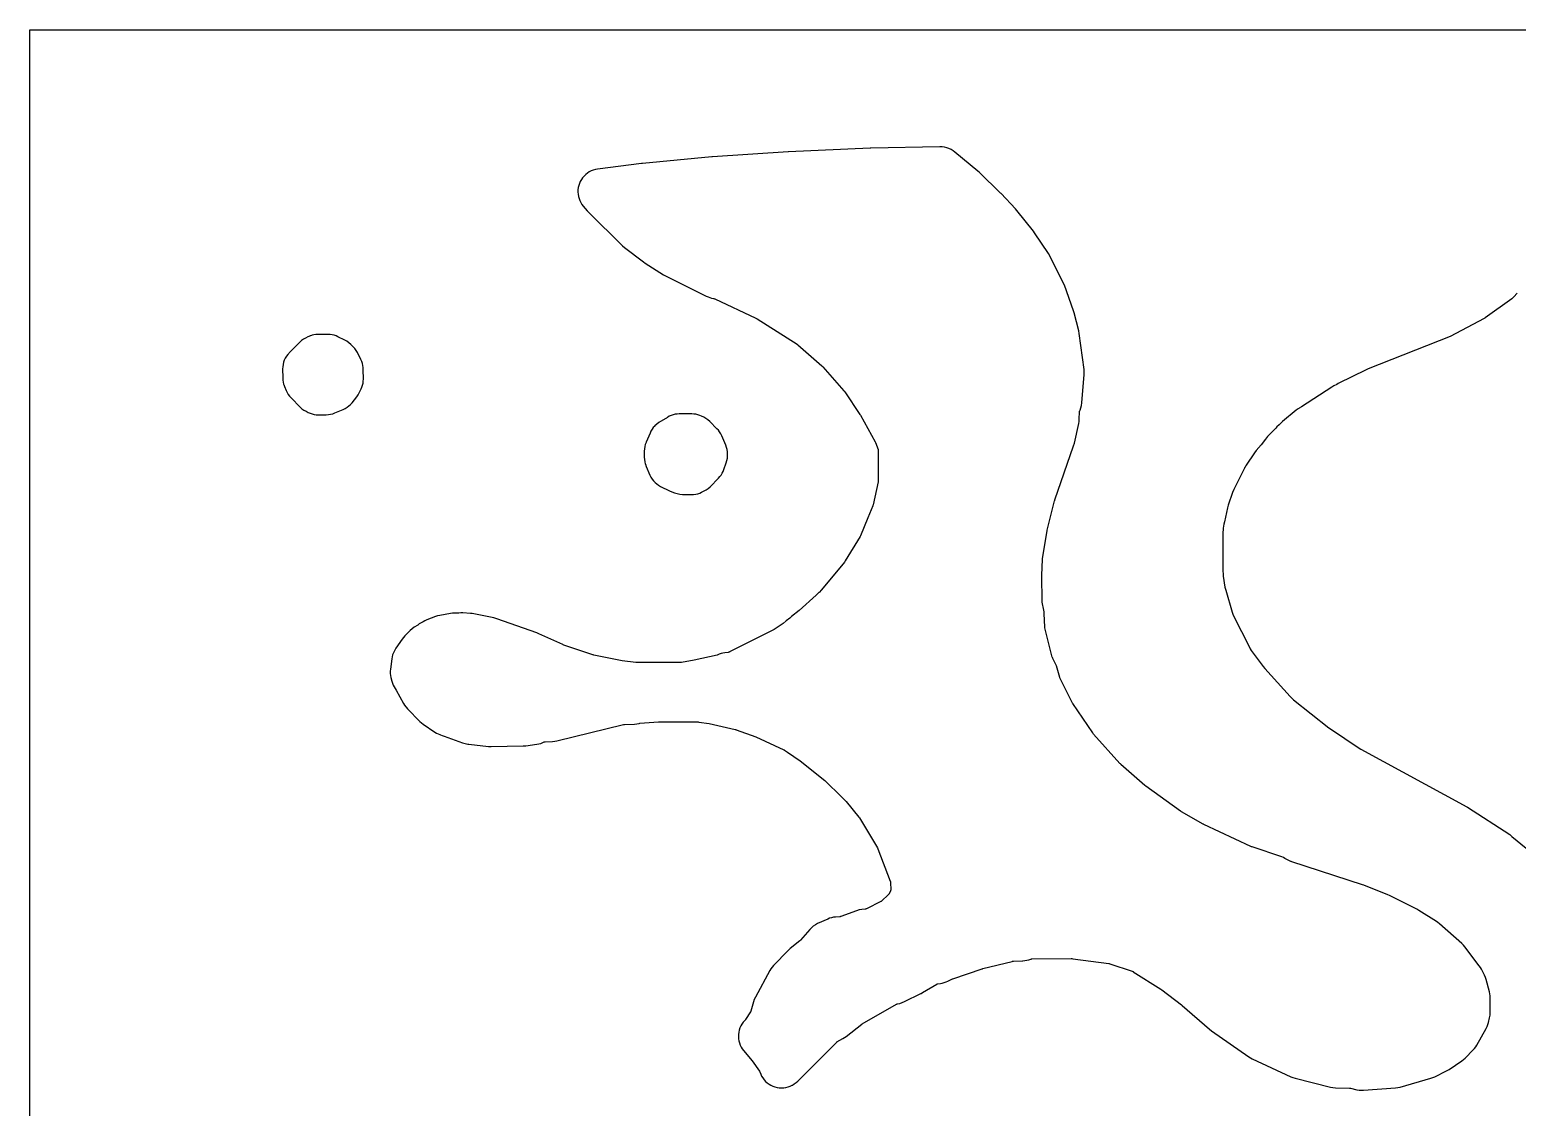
# Model space of a CAD drawing. Header units: millimetres. Extents: x 0 to 300, y 0 to 300.
# Drawn here: x 0 to 165.2, y 180.3 to 300 of the extents above; entities that cross this region are included whole.
import ezdxf

# ---------------------------------------------------------------- set-up
doc = ezdxf.new("R2010")
doc.units = ezdxf.units.MM
doc.layers.add('CUT', color=7, linetype='CONTINUOUS')

msp = doc.modelspace()

# ---------------------------------------------------------------- linework, layer by layer
at = {"layer": 'CUT'}
for points in [[(299.9386, 0), (0.0614, 0), (0.0029, 0.0029), (0, 0.0614), (0, 299.9386), (0.0029, 299.9971), (0.0614, 300), (299.9386, 300), (299.9971, 299.9971), (300, 299.9386), (300, 0.0614), (299.9971, 0.0029)], [(40.362, 227.1689), (40.465, 226.9679), (40.6765, 226.5974), (41.5059, 225.1251), (41.6244, 224.935), (41.7596, 224.7563), (41.7674, 224.7477), (41.8044, 224.6991), (41.9524, 224.5365), (43.3417, 223.1393), (43.5127, 222.9826), (43.6975, 222.8424), (44.9924, 221.9514), (45.1715, 221.8391), (45.3593, 221.7423), (45.5547, 221.6617), (45.6054, 221.6433), (45.8019, 221.5586), (46.0277, 221.4896), (48.0652, 220.7483), (48.3508, 220.6633), (48.6446, 220.6128), (48.7021, 220.6065), (48.7489, 220.599), (50.9349, 220.3589), (51.2506, 220.3443), (51.2518, 220.3443), (54.802, 220.4051), (55.099, 220.4279), (56.3106, 220.5941), (56.5355, 220.6355), (56.7557, 220.6973), (56.9694, 220.7789), (57.1289, 220.8484), (57.1449, 220.855), (57.1804, 220.8666), (57.2169, 220.8716), (57.2344, 220.8727), (58.0659, 220.9075), (58.0662, 220.9076), (58.3129, 220.9302), (58.5561, 220.9771), (65.9506, 222.7874), (66.0176, 222.7969), (66.0364, 222.7981), (67.1714, 222.8438), (67.4242, 222.8669), (67.6734, 222.9155), (67.7419, 222.9325), (69.8228, 223.0885), (74.197, 223.0706), (74.2187, 223.0696), (74.2918, 223.0617), (75.4454, 222.901), (78.3478, 222.2505), (78.4024, 222.2368), (78.4065, 222.2356), (78.4658, 222.2158), (80.6254, 221.431), (83.7355, 219.9922), (83.74, 219.99), (83.7815, 219.9669), (83.806, 219.9517), (84.1488, 219.7235), (85.5803, 218.7616), (88.302, 216.5722), (90.1763, 214.7114), (90.6578, 214.2249), (92.0927, 212.5106), (92.1005, 212.5012), (92.102, 212.4993), (92.1468, 212.4368), (92.156, 212.422), (94.1534, 209.0724), (94.1561, 209.0676), (94.1929, 208.9924), (94.2001, 208.9748), (95.5762, 205.3627), (95.5832, 205.3427), (95.5945, 205.2985), (95.6008, 205.2533), (95.6019, 205.2321), (95.6215, 204.4257), (95.6215, 204.408), (95.6189, 204.37), (95.6057, 204.3344), (95.5983, 204.3182), (95.4318, 203.9731), (95.4238, 203.9575), (95.4043, 203.9252), (95.3791, 203.8971), (95.3665, 203.8849), (94.5957, 203.1714), (94.5827, 203.1599), (94.5529, 203.1371), (94.5209, 203.117), (94.5061, 203.109), (92.9389, 202.3153), (92.934, 202.3129), (92.8888, 202.2945), (92.8604, 202.2885), (92.8361, 202.285), (92.3951, 202.2314), (92.1108, 202.18), (91.8342, 202.0961), (90.0661, 201.4462), (90.0493, 201.4405), (90.0125, 201.4308), (89.975, 201.4246), (89.9573, 201.4229), (89.4873, 201.39), (89.2675, 201.3648), (89.0508, 201.3203), (88.8389, 201.2568), (88.6335, 201.1748), (87.4914, 200.6594), (87.2495, 200.534), (87.0227, 200.383), (86.8137, 200.2082), (86.6249, 200.0116), (85.6111, 198.8337), (85.5995, 198.8209), (85.546, 198.7692), (85.5328, 198.7581), (84.4504, 197.8884), (84.2197, 197.6781), (82.6017, 196.006), (82.4524, 195.837), (82.3188, 195.6553), (82.2022, 195.4622), (80.5908, 192.5002), (80.4711, 192.2474), (80.3803, 191.9828), (80.0898, 190.9503), (80.0844, 190.9329), (80.0701, 190.8963), (80.0524, 190.8612), (80.0429, 190.8455), (79.5049, 189.9989), (79.4946, 189.9835), (79.4698, 189.952), (79.4176, 189.8975), (79.4002, 189.8794), (79.2406, 189.696), (79.0996, 189.4979), (78.9785, 189.2871), (78.8785, 189.0656), (78.8004, 188.8353), (78.7451, 188.5986), (78.713, 188.3576), (78.7045, 188.1147), (78.7196, 187.872), (78.7582, 187.632), (78.82, 187.3969), (78.9043, 187.1688), (79.0103, 186.9501), (79.1371, 186.7427), (79.2834, 186.5485), (80.2397, 185.4006), (81.0394, 184.2757), (81.1814, 183.9373), (81.287, 183.7165), (81.4138, 183.5071), (81.5604, 183.3111), (81.7254, 183.1304), (81.9074, 182.9667), (82.1045, 182.8216), (82.3148, 182.6964), (82.5364, 182.5924), (82.767, 182.5105), (83.0046, 182.4516), (83.2468, 182.4163), (83.4913, 182.4047), (83.7357, 182.4172), (83.9778, 182.4535), (84.2151, 182.5132), (84.4455, 182.5959), (84.6666, 182.7008), (84.6871, 182.713), (84.6984, 182.7183), (84.9128, 182.8465), (85.1133, 182.9955), (85.298, 183.1637), (87.7691, 185.6517), (89.6192, 187.5018), (89.6299, 187.5091), (89.6454, 187.5181), (90.3141, 187.8863), (90.4911, 187.9935), (90.6586, 188.115), (90.6733, 188.1265), (90.678, 188.1299), (92.4002, 189.4879), (92.404, 189.4908), (92.4569, 189.5268), (96.2599, 191.6992), (96.2759, 191.7079), (96.3119, 191.724), (96.3492, 191.7365), (96.3669, 191.741), (96.6188, 191.7992), (96.8992, 191.8815), (97.168, 191.9959), (98.9826, 192.8969), (98.9851, 192.8981), (99.1619, 192.995), (100.7247, 193.935), (100.7418, 193.9447), (100.7675, 193.9567), (100.7985, 193.964), (100.8176, 193.967), (101.1348, 194.0081), (101.3526, 194.0462), (101.5662, 194.1033), (101.7739, 194.1791), (101.9741, 194.273), (101.9816, 194.277), (102.4136, 194.5033), (102.4181, 194.5056), (102.4894, 194.5363), (102.506, 194.5422), (105.7807, 195.6343), (105.825, 195.6481), (105.8698, 195.6602), (109.1229, 196.4702), (109.1416, 196.4743), (109.2235, 196.4861), (109.2426, 196.4873), (110.2727, 196.5288), (110.2978, 196.5298), (110.5181, 196.5485), (110.7358, 196.5865), (110.9493, 196.6436), (111.1733, 196.7143), (111.1912, 196.7194), (111.2303, 196.7276), (111.27, 196.7319), (111.2886, 196.7325), (115.6626, 196.7716), (115.7476, 196.7693), (115.8322, 196.761), (119.8632, 196.218), (119.8807, 196.2152), (119.955, 196.198), (119.9719, 196.1928), (122.424, 195.3752), (122.4454, 195.3673), (122.5346, 195.3249), (122.5543, 195.3133), (125.6308, 193.3612), (125.6733, 193.333), (125.7145, 193.3029), (127.9214, 191.6219), (127.9529, 191.5971), (127.9835, 191.5712), (131.0195, 188.9184), (131.2378, 188.748), (135.388, 185.8637), (135.5674, 185.75), (135.7558, 185.6519), (140.0658, 183.6366), (140.2899, 183.5448), (140.5219, 183.475), (144.4727, 182.4933), (144.7401, 182.4421), (145.0115, 182.4203), (146.5804, 182.3802), (146.5991, 182.3792), (146.6794, 182.3691), (146.6978, 182.3654), (147.3965, 182.2054), (147.641, 182.1621), (147.8885, 182.1433), (148.1367, 182.1491), (151.6926, 182.4091), (151.9456, 182.4407), (152.1941, 182.4978), (155.6252, 183.4736), (155.846, 183.5477), (156.059, 183.642), (157.3505, 184.2875), (157.6378, 184.4559), (159.0523, 185.4169), (159.2455, 185.5623), (159.4237, 185.7256), (160.3104, 186.621), (160.4591, 186.7851), (160.5927, 186.9617), (160.7102, 187.1494), (161.7584, 189.0027), (161.8661, 189.2165), (161.9529, 189.4396), (162.018, 189.67), (162.1405, 190.1998), (162.1887, 190.4797), (162.2048, 190.7632), (162.2048, 192.424), (162.1952, 192.6438), (162.1662, 192.862), (162.1182, 193.0767), (161.7451, 194.4561), (161.6682, 194.6929), (161.5682, 194.9209), (161.2359, 195.5859), (161.1231, 195.7876), (160.9922, 195.9781), (159.4016, 198.0777), (159.2412, 198.2689), (159.0625, 198.4431), (156.554, 200.6554), (156.3999, 200.7807), (156.2364, 200.8934), (154.2827, 202.1286), (154.0666, 202.2507), (151.0051, 203.7846), (150.8141, 203.8705), (148.1734, 204.9273), (148.015, 204.9846), (140.1695, 207.526), (140.1645, 207.5277), (140.09, 207.5586), (140.0735, 207.5667), (139.4041, 207.9157), (139.2296, 207.9982), (139.0493, 208.0671), (135.7554, 209.1812), (135.6915, 209.2049), (135.6291, 209.2322), (130.4117, 211.6917), (130.3738, 211.7104), (130.3365, 211.7305), (127.9306, 213.0811), (127.8736, 213.1152), (127.8186, 213.1524), (123.9486, 215.9324), (123.9014, 215.968), (123.8561, 216.006), (121.1789, 218.3639), (121.1275, 218.4119), (121.0791, 218.4628), (118.1534, 221.727), (118.1007, 221.79), (118.0524, 221.8566), (115.8629, 225.1073), (115.8224, 225.1718), (115.7861, 225.2388), (114.456, 227.8915), (114.4483, 227.9077), (114.4204, 227.9798), (114.4151, 227.9969), (114.1147, 229.0637), (114.0306, 229.3117), (113.921, 229.5496), (113.6173, 230.1273), (113.6075, 230.1474), (113.5729, 230.2379), (113.5668, 230.2594), (112.7501, 233.523), (112.7458, 233.5421), (112.7339, 233.626), (112.7327, 233.6455), (112.6795, 235.0956), (112.6633, 235.3031), (112.6298, 235.5085), (112.4517, 236.3732), (112.4485, 236.3906), (112.4402, 236.4662), (112.4395, 236.4839), (112.3952, 239.2995), (112.3952, 239.3371), (112.3964, 239.3747), (112.4789, 241.1185), (112.4842, 241.1874), (112.4935, 241.2559), (112.9947, 244.2976), (113.0036, 244.3454), (113.0144, 244.3927), (113.828, 247.6498), (113.8417, 247.7003), (113.8577, 247.7502), (115.9388, 253.775), (116.0171, 254.0526), (116.5003, 256.2428), (116.5376, 256.4546), (116.5565, 256.6687), (116.5966, 257.5584), (116.5978, 257.5759), (116.603, 257.6132), (116.615, 257.6488), (116.6218, 257.665), (116.6475, 257.7227), (116.747, 257.9853), (116.8165, 258.2574), (116.855, 258.5355), (117.1129, 261.6928), (117.1204, 261.9599), (117.0993, 262.2263), (116.5635, 266.2509), (116.5107, 266.5273), (116.0102, 268.5293), (115.9337, 268.7791), (114.9044, 271.6026), (114.7906, 271.8664), (113.289, 274.8627), (113.1318, 275.1329), (111.5868, 277.4419), (111.4715, 277.6004), (109.6457, 279.9141), (109.4929, 280.0901), (107.8765, 281.7862), (107.8118, 281.8517), (105.4474, 284.1563), (105.288, 284.2989), (102.725, 286.4014), (102.7243, 286.4006), (102.5449, 286.5394), (102.3228, 286.6769), (102.0875, 286.7904), (101.8417, 286.8788), (101.588, 286.941), (101.3292, 286.9764), (101.0681, 286.9846), (93.3996, 286.8249), (93.3437, 286.8232), (84.2823, 286.4318), (84.2279, 286.4288), (75.8402, 285.8831), (75.7689, 285.8774), (68.0375, 285.1518), (67.9465, 285.1416), (63.0574, 284.5013), (62.8174, 284.4579), (62.5828, 284.3913), (62.3557, 284.3021), (62.1385, 284.1913), (61.9331, 284.0598), (61.7414, 283.9089), (61.5654, 283.74), (61.4067, 283.5548), (61.2668, 283.355), (61.147, 283.1425), (61.0485, 282.9194), (60.9722, 282.6877), (60.9188, 282.4497), (60.8889, 282.2076), (60.8827, 281.9638), (60.9004, 281.7205), (60.9416, 281.4801), (61.0061, 281.2449), (61.0932, 281.017), (61.202, 280.7988), (61.3317, 280.5922), (61.4808, 280.3992), (61.9263, 279.8774), (62.0688, 279.724), (65.8285, 276.0026), (66.0648, 275.7963), (68.154, 274.1925), (68.3462, 274.0588), (70.3877, 272.7758), (70.5987, 272.6571), (75.1391, 270.3838), (75.3279, 270.2988), (75.5231, 270.2298), (75.7233, 270.1772), (75.9438, 270.1289), (75.9641, 270.1238), (76.0497, 270.0948), (76.0688, 270.0865), (80.6554, 267.9369), (80.7225, 267.9028), (80.7874, 267.8646), (85.2193, 265.0575), (85.2235, 265.0548), (85.2845, 265.0094), (85.2978, 264.9982), (87.9754, 262.6388), (88.0301, 262.5875), (88.0815, 262.5328), (90.4167, 259.884), (90.4657, 259.8247), (90.5107, 259.7624), (92.2, 257.2585), (92.2293, 257.213), (92.2564, 257.1661), (93.8816, 254.2106), (93.8838, 254.2064), (93.9138, 254.1413), (93.9198, 254.1261), (94.2114, 253.3372), (94.2132, 253.332), (94.2263, 253.2847), (94.229, 253.2555), (94.2297, 253.2308), (94.2408, 249.8738), (94.2403, 249.8531), (94.2308, 249.7645), (94.2269, 249.7443), (93.6673, 247.1977), (93.666, 247.1923), (93.641, 247.1115), (93.6341, 247.0935), (93.0886, 245.7731), (92.2589, 243.7647), (92.2569, 243.7602), (92.2234, 243.6934), (92.2149, 243.6787), (90.5744, 240.9835), (90.5282, 240.9132), (90.4771, 240.8463), (87.9298, 237.7478), (87.6619, 237.4782), (87.6299, 237.4461), (87.5443, 237.36), (87.3401, 237.1544), (85.4625, 235.4676), (84.6199, 234.7838), (84.4147, 234.6173), (84.0187, 234.296), (83.6742, 234.0164), (82.6797, 233.3424), (82.6134, 233.3007), (82.5446, 233.2633), (77.7232, 230.8499), (77.703, 230.8406), (77.6546, 230.8231), (77.6135, 230.8133), (77.5923, 230.8101), (77.1874, 230.7609), (76.981, 230.727), (76.7782, 230.676), (76.5804, 230.6082), (76.3314, 230.511), (73.7917, 229.9237), (72.3845, 229.6867), (72.3795, 229.6859), (72.3027, 229.6789), (72.2852, 229.6784), (72.0364, 229.6766), (67.3312, 229.6853), (65.7844, 229.8498), (62.6408, 230.5133), (62.5747, 230.5292), (62.5322, 230.5421), (59.3117, 231.6163), (59.2515, 231.6381), (59.1927, 231.6632), (56.5252, 232.8842), (56.3164, 232.9687), (51.8619, 234.54), (51.8592, 234.541), (51.5371, 234.6309), (49.3338, 235.0896), (49.1472, 235.1212), (49.0512, 235.13), (49.045, 235.131), (49.0344, 235.1316), (48.9588, 235.1385), (48.0864, 235.1855), (47.8615, 235.1875), (47.6373, 235.1693), (47.5076, 235.1528), (47.1749, 235.155), (46.9556, 235.1467), (46.7379, 235.1193), (45.5341, 234.9137), (45.2864, 234.8583), (45.0457, 234.7781), (44.1034, 234.4101), (43.8951, 234.3176), (43.6961, 234.2065), (43.6056, 234.1505), (43.4646, 234.0823), (43.264, 233.9608), (43.084, 233.8272), (42.7072, 233.5938), (42.4781, 233.4334), (42.2683, 233.2484), (41.6651, 232.6535), (41.497, 232.4702), (41.3478, 232.2712), (40.6675, 231.262), (40.5485, 231.0667), (40.5433, 231.0561), (40.4938, 230.9766), (40.3876, 230.7626), (40.3022, 230.5394), (40.2386, 230.3091), (40.1972, 230.0738), (40.0524, 228.9324), (40.0339, 228.6997), (40.0371, 228.4663), (40.0621, 228.2342), (40.1087, 228.0054), (40.2124, 227.5948), (40.2776, 227.3785)], [(28.7019, 259.4673), (28.8494, 259.2677), (29.0159, 259.0837), (29.0178, 259.0818), (30.0366, 258.0631), (30.2359, 257.8841), (30.4531, 257.7275), (30.6859, 257.595), (30.9337, 257.471), (31.1471, 257.3765), (31.3683, 257.3022), (31.5956, 257.2489), (31.8267, 257.2171), (32.0599, 257.2069), (32.9192, 257.2095), (33.1695, 257.2229), (33.4172, 257.2612), (33.6598, 257.3242), (33.8949, 257.4111), (34.8186, 257.8063), (35.0405, 257.9145), (35.2507, 258.044), (35.447, 258.1937), (35.6276, 258.3619), (35.7907, 258.5472), (36.3086, 259.1973), (36.4693, 259.4239), (36.604, 259.667), (36.8025, 260.0779), (36.8918, 260.2862), (36.9618, 260.5017), (37.012, 260.7226), (37.042, 260.9472), (37.0516, 261.1736), (37.0483, 262.2334), (37.0371, 262.4621), (37.005, 262.6888), (36.9523, 262.9116), (36.8794, 263.1287), (36.787, 263.3381), (36.4007, 264.1155), (36.2676, 264.3504), (36.11, 264.5696), (35.9297, 264.7706), (35.6636, 265.0367), (35.456, 265.2223), (35.2291, 265.3837), (34.9857, 265.5188), (34.2287, 265.8855), (34.226, 265.8868), (34.0189, 265.9759), (33.8046, 266.0459), (33.5848, 266.0963), (33.3614, 266.1268), (33.1361, 266.1369), (32.0216, 266.1369), (31.7901, 266.1262), (31.5607, 266.0941), (31.3351, 266.0408), (31.3216, 266.0363), (31.3117, 266.0339), (31.1344, 265.9733), (31.1155, 265.9669), (31.1145, 265.9665), (31.0907, 265.9584), (30.8777, 265.8625), (30.6376, 265.7407), (30.4099, 265.6097), (30.1973, 265.4556), (30.0019, 265.28), (28.8174, 264.0968), (28.7641, 264.038), (28.6488, 263.9108), (28.501, 263.7112), (28.3738, 263.4979), (28.2684, 263.273), (28.1858, 263.0388), (28.1268, 262.7976), (28.0921, 262.5516), (28.0819, 262.3035), (28.0907, 261.3072), (28.1039, 261.0719), (28.1392, 260.8388), (28.1963, 260.6101), (28.2037, 260.5891), (28.2067, 260.5771), (28.2849, 260.3571), (28.4697, 259.9052), (28.5749, 259.6805)], [(69.1172, 250.0652), (69.2704, 249.8659), (69.4428, 249.6831), (69.6327, 249.5184), (69.8382, 249.3737), (70.0572, 249.2504), (70.0587, 249.2496), (71.0695, 248.7453), (71.3295, 248.6335), (71.6004, 248.5518), (72.2115, 248.4046), (72.5045, 248.3523), (72.8016, 248.3352), (73.5051, 248.3366), (73.7348, 248.3476), (73.9624, 248.3797), (74.1862, 248.4325), (74.4041, 248.5057), (74.6144, 248.5986), (74.8988, 248.7402), (75.1337, 248.8735), (75.3528, 249.0313), (75.5537, 249.2118), (76.506, 250.1656), (76.6598, 250.3344), (76.7976, 250.5165), (76.9181, 250.7105), (77.0205, 250.9146), (77.1038, 251.1272), (77.3585, 251.8762), (77.431, 252.1341), (77.4756, 252.3982), (77.4916, 252.6656), (77.4926, 252.8366), (77.4812, 253.0911), (77.444, 253.3431), (77.3813, 253.59), (77.2938, 253.8293), (76.8495, 254.8756), (76.7453, 255.0915), (76.6209, 255.2965), (76.4774, 255.4887), (76.3161, 255.6661), (75.524, 256.4583), (75.3178, 256.6428), (75.0926, 256.8034), (74.851, 256.9381), (74.6172, 257.052), (74.4092, 257.1419), (74.1938, 257.2126), (73.973, 257.2635), (73.7484, 257.2942), (73.522, 257.3044), (72.1399, 257.3042), (71.9073, 257.2933), (71.6767, 257.2609), (71.4501, 257.2071), (71.2296, 257.1324), (71.0169, 257.0376), (70.8139, 256.9233), (69.8773, 256.3371), (69.637, 256.1662), (69.4185, 255.9682), (69.4075, 255.957), (69.2521, 255.7828), (69.1135, 255.5949), (68.9931, 255.3949), (68.8918, 255.1846), (68.4544, 254.1552), (68.4511, 254.1476), (68.365, 253.9131), (68.3028, 253.6711), (68.265, 253.4241), (68.252, 253.1746), (68.2507, 252.4897), (68.2629, 252.2378), (68.3005, 251.9884), (68.363, 251.7441), (68.3666, 251.7341), (68.3731, 251.7093), (68.4596, 251.4751), (68.8745, 250.5046), (68.9848, 250.2788)]]:
    msp.add_lwpolyline(points, close=True, dxfattribs=at)
msp.add_lwpolyline([(165.2097, 270.7326), (164.8072, 270.3261), (164.6677, 270.1852), (164.5954, 270.1121), (161.6553, 267.9897), (161.5888, 267.945), (161.5194, 267.9049), (157.7601, 265.8964), (148.6393, 262.3104), (148.4809, 262.2398), (148.432, 262.2181), (145.3327, 260.6754), (145.1649, 260.581), (144.8388, 260.4177), (144.6003, 260.2813), (141.242, 258.1079), (140.9864, 257.9465), (140.9393, 257.912), (140.8914, 257.881), (140.6592, 257.711), (139.15, 256.4665), (138.9596, 256.2922), (138.7946, 256.1247), (138.7758, 256.1088), (138.5149, 255.8532), (138.41, 255.7343), (137.4744, 254.7846), (137.244, 254.515), (136.777, 253.8824), (136.2201, 253.2508), (136.0216, 252.9937), (135.081, 251.597), (135.0092, 251.4738), (134.9985, 251.458), (134.9691, 251.4051), (134.9183, 251.3181), (134.8973, 251.276), (134.8944, 251.2709), (133.7104, 248.9086), (133.5749, 248.5827), (133.1012, 247.1692), (133.0239, 246.8836), (132.6964, 245.3079), (132.6256, 245.0452), (132.5783, 244.8334), (132.5495, 244.6182), (132.5466, 244.557), (132.5259, 244.4231), (132.5128, 244.1675), (132.5124, 239.8113), (132.529, 239.5858), (132.5336, 239.4587), (132.5561, 239.264), (132.7459, 238.042), (132.8211, 237.7094), (132.8237, 237.7009), (133.5498, 235.2729), (133.6206, 235.0687), (133.7088, 234.8713), (135.451, 231.3863), (135.5517, 231.2042), (135.6672, 231.0312), (136.9836, 229.2258), (136.9853, 229.2236), (137.1558, 229.0145), (139.9906, 225.8976), (140.1298, 225.7562), (140.1819, 225.711), (140.2165, 225.676), (140.3662, 225.5469), (144.2895, 222.4233), (144.4552, 222.3022), (144.4568, 222.3011), (147.634, 220.1725), (147.8291, 220.0543), (159.5901, 213.6447), (159.6297, 213.6221), (159.6685, 213.598), (164.3656, 210.5505), (164.4105, 210.5195), (164.4538, 210.4862), (164.6067, 210.362), (169.1962, 206.5881)], dxfattribs=at)

doc.saveas('drawing.dxf')
